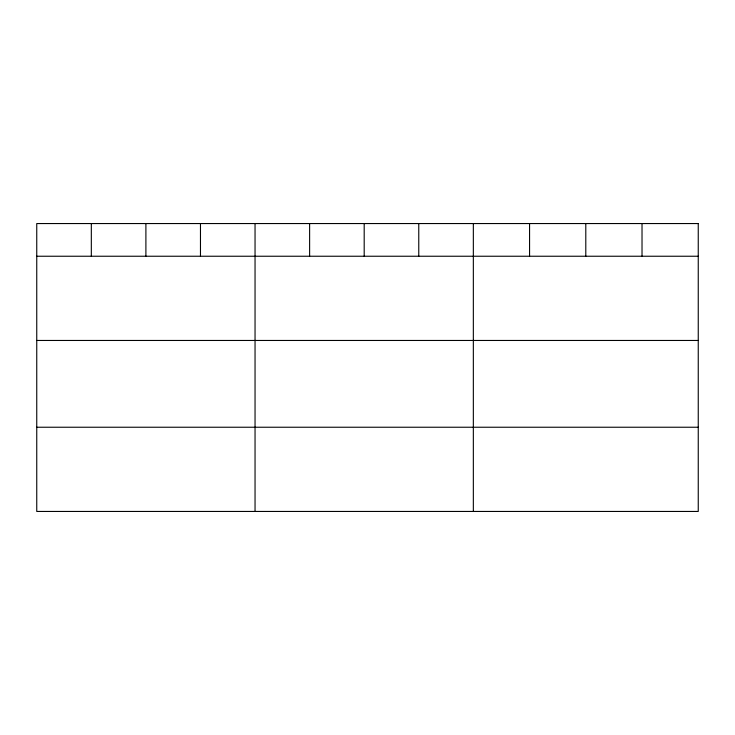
<?xml version="1.0" encoding="UTF-8"?>
<svg xmlns="http://www.w3.org/2000/svg" width="735" height="735" viewBox="0 0 735 735"><rect width="100%" height="100%" fill="white"/><g stroke="black" fill="none" stroke-linecap="round" stroke-linejoin="round"><path stroke-width="1.1" d="M36.75 256.239L698.25 256.239M36.75 340.461L698.25 340.461M36.75 427.237L698.25 427.237M642.022 223.55L642.022 256.239M585.795 223.55L585.795 256.239M529.567 223.55L529.567 256.239M473.34 223.55L473.34 511.45M418.766 223.55L418.766 256.239M364.192 223.55L364.192 256.239M309.619 223.55L309.619 256.239M255.045 223.55L255.045 511.45M200.471 223.55L200.471 256.239M145.898 223.55L145.898 256.239M91.324 223.55L91.324 256.239M698.25 223.55L36.75 223.55L36.75 511.45L698.25 511.45L698.25 223.55"/></g></svg>
